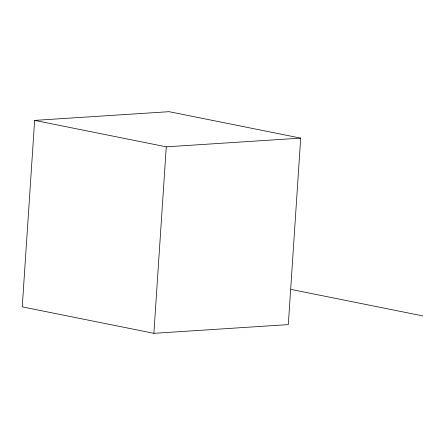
<?xml version="1.0" encoding="UTF-8"?>
<svg xmlns="http://www.w3.org/2000/svg" width="445" height="445" viewBox="0 0 445 445"><rect width="100%" height="100%" fill="white"/><g stroke="black" fill="none" stroke-linecap="round" stroke-linejoin="round"><path stroke-width="0.67" d="M34.638 120.389L22.25 306.878L153.881 333.322L288.316 324.611L300.703 138.122L169.072 111.678L34.638 120.389L166.269 146.833L300.703 138.122M153.881 333.322L166.269 146.833M291.119 289.45L422.75 315.9"/></g></svg>
